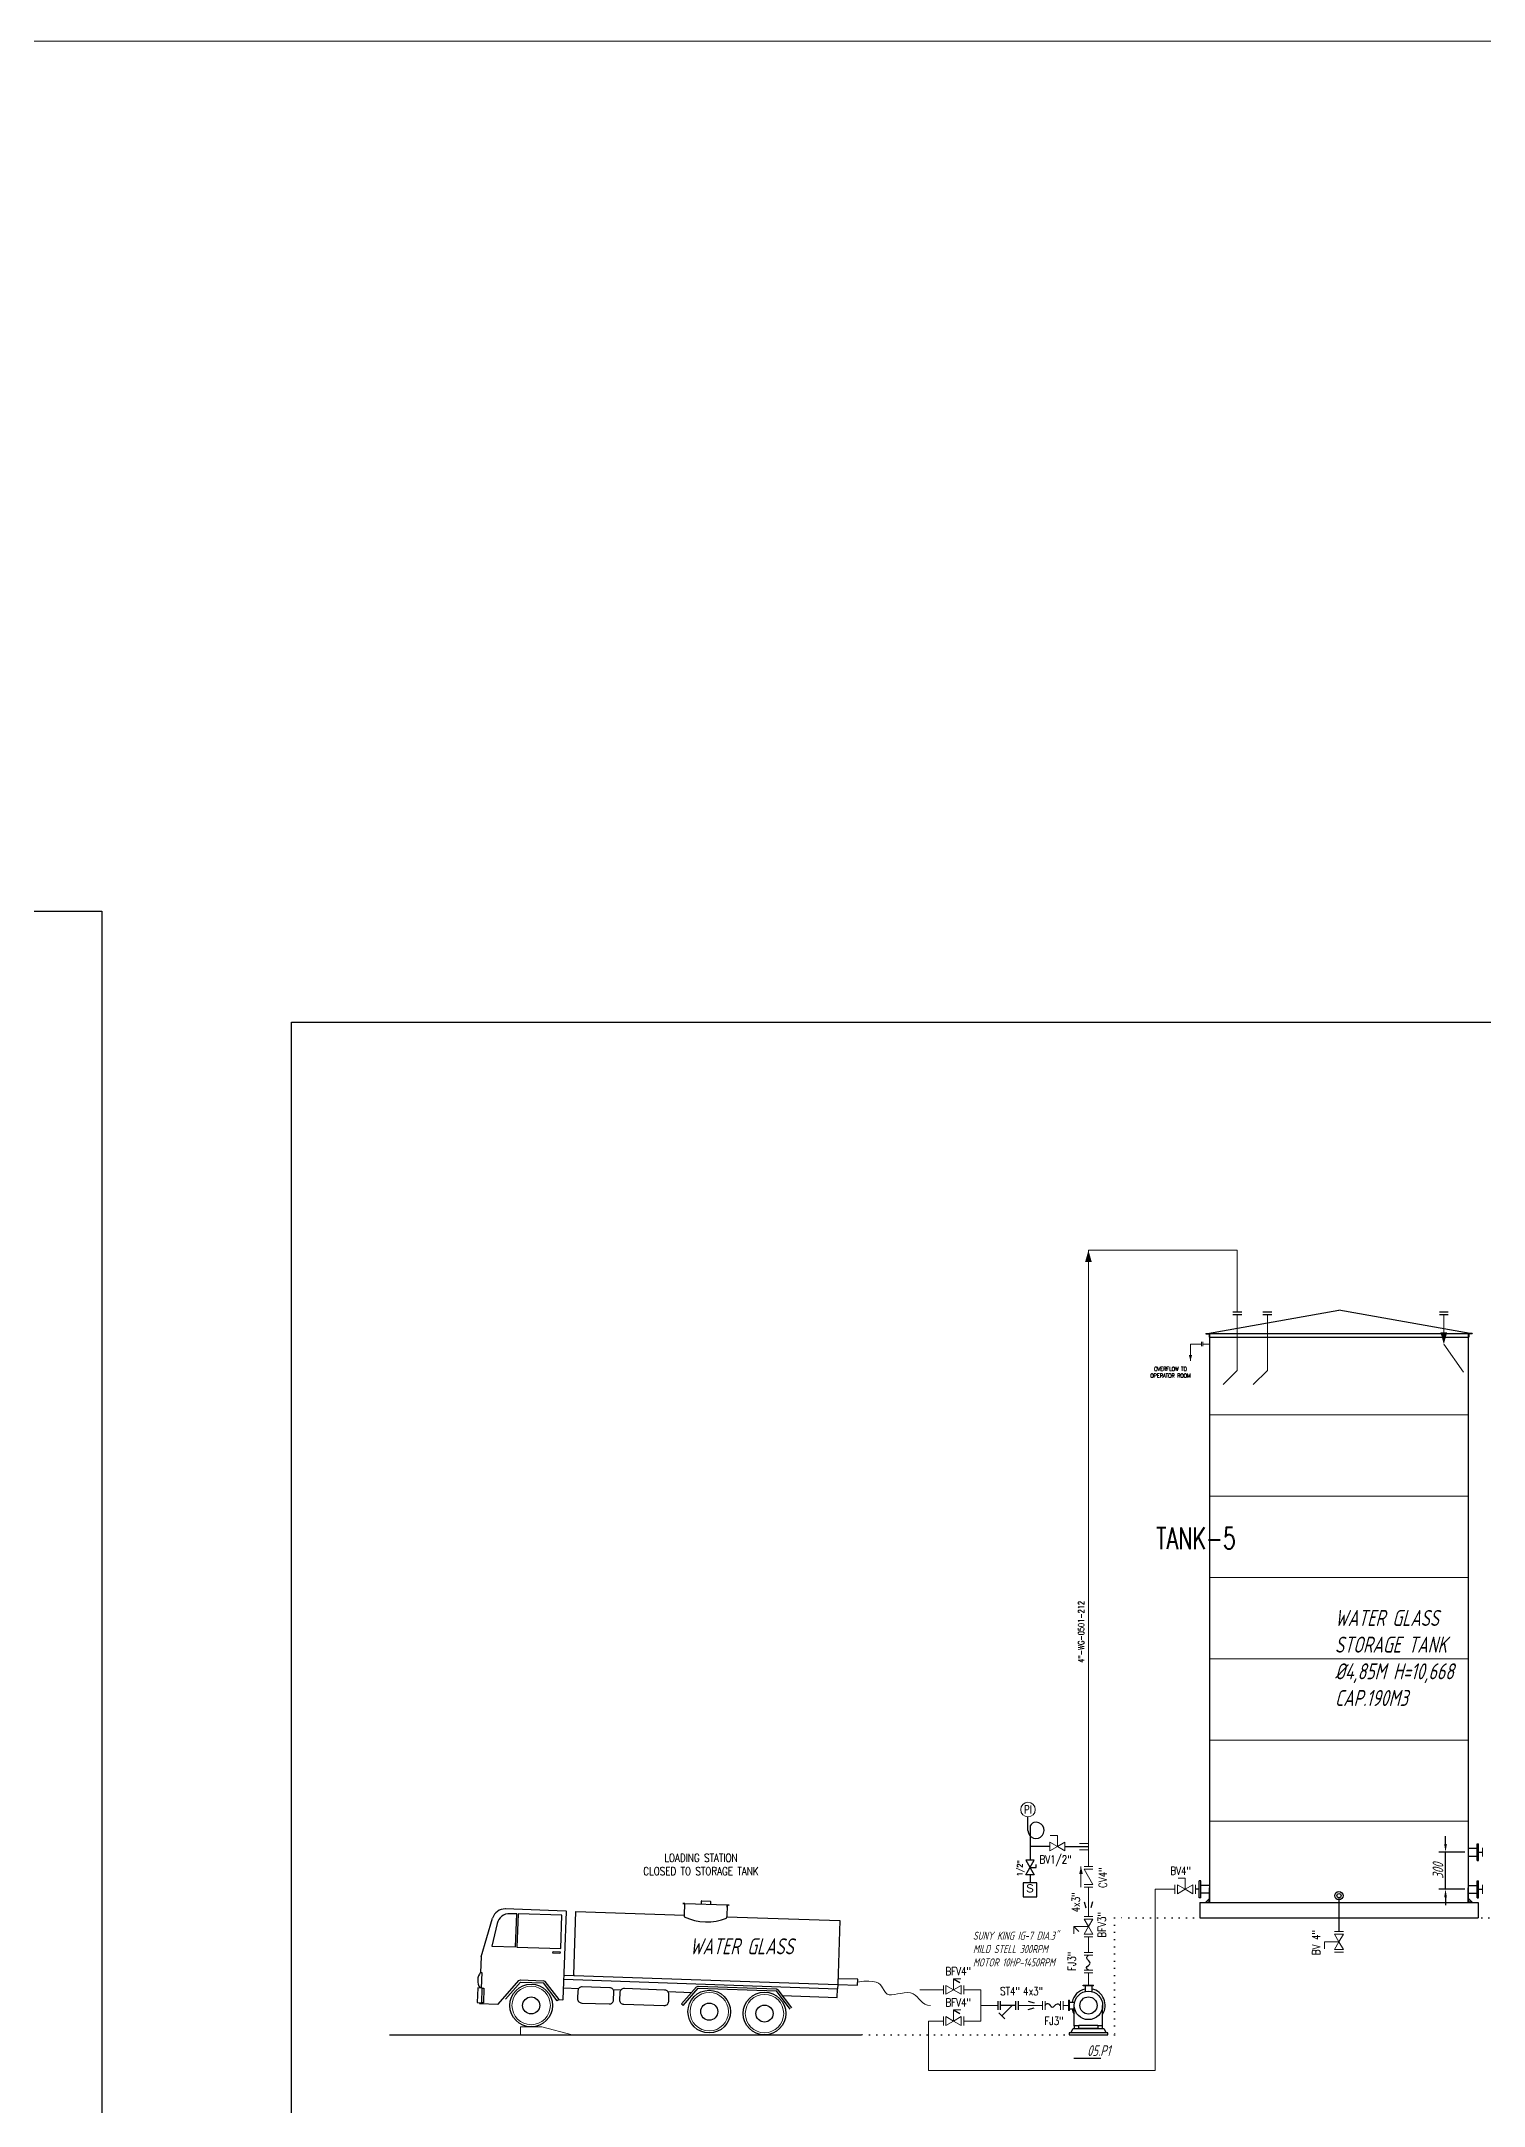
# Model space of a CAD drawing. Extents: x -29512 to 147477, y -5232 to 39709.
# Drawn here: x 140066.3 to 140336.7, y 10678.5 to 11065.4 of the extents above; entities that cross this region are included whole.
import ezdxf
from ezdxf.enums import TextEntityAlignment as Align

# ---------------------------------------------------------------- set-up
doc = ezdxf.new("R2010")
doc.units = 0
doc.linetypes.add('DOTTED', pattern=[0.25, 0, -0.25])
doc.layers.get('0').update_dxf_attribs({"linetype": 'CONTINUOUS'})
doc.layers.get('DEFPOINTS').update_dxf_attribs({"linetype": 'CONTINUOUS'})
for name, color, linetype, lineweight in [('DIMENSI', 20, 'CONTINUOUS', 9), ('FITTING', 7, 'CONTINUOUS', 13), ('TAG', 140, 'CONTINUOUS', 13)]:
    doc.layers.add(name, color=color, linetype=linetype, lineweight=lineweight)
for name, color, linetype in [('DIMENSION', 3, 'CONTINUOUS'), ('HATCH', 4, 'CONTINUOUS'), ('NUVOLA', 6, 'CONTINUOUS'), ('P-707D', 7, 'CONTINUOUS'), ('RED', 1, 'CONTINUOUS'), ('S', 7, 'CONTINUOUS')]:
    doc.layers.add(name, color=color, linetype=linetype)
doc.styles.add('A3', font='arial.ttf', dxfattribs={"height": 0.3})
doc.styles.add('Romans100', font='romans.shx', dxfattribs={"width": 0.8, "height": 200})
doc.styles.add('S', font='ITALIC', dxfattribs={"height": 6})
doc.styles.add('S25', font='SIMPLEX', dxfattribs={"width": 0.8, "height": 0.25})
doc.styles.add('S3S', font='SIMPLEX', dxfattribs={"width": 0.7, "height": 0.3})
doc.styles.add('STYLE4', font='isocp.shx', dxfattribs={"width": 0.8, "oblique": 15, "height": 2})
doc.dimstyles.new('100', dxfattribs={"dimscale": 0, "dimtxt": 2, "dimasz": 1.5, "dimexe": 1.25, "dimexo": 0.625, "dimtad": 0, "dimdec": 1, "dimlfac": 100, "dimdsep": 46, "dimtxsty": 'STYLE4', "dimcen": -1.5, "dimclrd": 4, "dimclre": 4, "dimadec": 0, "dimazin": 0, "dimtfac": 1, "dimtdec": 1, "dimtmove": 2, "dimatfit": 3, "dimfxl": 1, "dimtolj": 1, "dimtzin": 0, "dimarcsym": 0})

# ---------------------------------------------------------------- blocks, each defined once
blk = doc.blocks.new('PRESA', base_point=(1.75, 0.1))
for p, q in [((1.5, 0.1), (1.5, 0.6)), ((1.5, 0.6), (2, 0.6)), ((2, 0.1), (1.5, 0.1)), ((2, 0.6), (2, 0.1))]:
    blk.add_line(p, q)
at = {"style": 'S', "width": 1.2}
blk.add_attdef('1', text='', height=0.3, dxfattribs=at).set_placement((1.75, 0.2), align=Align.CENTER)
blk = doc.blocks.new('EwI189')
at = {"layer": 'HATCH', "color": 252}
for p, q in [((-27.91, 12.18), (-33.59, 12.37)), ((-28.16, 3.9), (-27.87, 12.13)), ((-27.18, 6.19), (-26.97, 12.14)), ((-26.97, 12.14), (-16.81, 11.79)), ((-16.81, 11.64), (-16.81, 11.79)), ((-15.22, 12.83), (-15.21, 13.09)), ((-15.17, 13.13), (-14.39, 13.1)), ((-14.35, 13.06), (-14.36, 12.8)), ((-12.85, 11.5), (-12.84, 11.65)), ((-12.84, 11.65), (-2.23, 11.28)), ((-35.85, 7.9), (-34.78, 11.52)), ((-2.23, 11.28), (-2.44, 5.29)), ((-35.85, 7.9), (-35.91, 6.43)), ((-35.91, 6.43), (-35.79, 6.43)), ((-35.79, 6.43), (-35.84, 4.96)), ((-28.08, 6.18), (-2.44, 5.29)), ((-35.75, 4.96), (-35.6, 4.95)), ((-35.6, 4.95), (-35.64, 3.58)), ((-34.26, 3.45), (-32.32, 5.66)), ((-33.58, 3.93), (-32.17, 5.52)), ((-32.32, 5.66), (-32.16, 5.72)), ((-32.17, 5.52), (-30.01, 5.45)), ((-32.16, 5.72), (-30.01, 5.65)), ((-29.85, 5.57), (-30.01, 5.65)), ((-28.72, 3.76), (-30.01, 5.45)), ((-28.56, 3.88), (-29.85, 5.57)), ((-28.56, 3.88), (-28.72, 3.76)), ((-28.56, 3.88), (-28.2, 3.87)), ((-28.12, 4.98), (-26.7, 4.93)), ((-28.1, 5.78), (-2.45, 4.89)), ((-23.49, 4.82), (-22.74, 4.8)), ((-18.36, 4.64), (-16.12, 4.56)), ((-17.08, 3.48), (-15.67, 5.08)), ((-16.93, 3.34), (-15.52, 4.94)), ((-15.67, 5.08), (-15.51, 5.14)), ((-15.52, 4.94), (-8.18, 4.69)), ((-15.51, 5.14), (-8.18, 4.89)), ((-8.18, 4.89), (-8.02, 4.81)), ((-6.89, 2.99), (-8.18, 4.69)), ((-6.73, 3.12), (-8.02, 4.81)), ((-7.61, 4.27), (-2.48, 4.09)), ((-2.48, 4.09), (-2.45, 4.89)), ((-2.44, 5.29), (-2.45, 4.89)), ((-36, 3.6), (-36.01, 3.5)), ((-36.01, 3.5), (-34.29, 3.44)), ((-35.64, 3.58), (-35.79, 3.59)), ((-17.09, 3.47), (-16.93, 3.35))]:
    blk.add_line(p, q, dxfattribs=at)
for points in [[(-32.52, 11.91), (-33.15, 11.93, 0.356686), (-34.36, 11.01), (-34.87, 8.88), (-32.63, 8.81)], [(-23.8, 4.99), (-26.38, 5.08, 0.414214), (-26.79, 4.7), (-26.82, 3.97, 0.414214), (-26.43, 3.56), (-23.85, 3.47, 0.414214), (-23.44, 3.85), (-23.41, 4.58, 0.414214)], [(-22.42, 4.94), (-18.67, 4.81, -0.414214), (-18.29, 4.4), (-18.31, 3.67, -0.414214), (-18.72, 3.29), (-22.47, 3.42, -0.414214), (-22.86, 3.83), (-22.83, 4.56, -0.414214)]]:
    blk.add_lwpolyline(points, format="xyb", close=True, dxfattribs=at)
for points in [[(-28.29, 11.78), (-32.4, 11.93), (-32.51, 8.8), (-28.4, 8.66)], [(-16.79, 12.87), (-16.8, 12.69), (-16.78, 12.69), (-16.77, 12.88), (-16.97, 12.89), (-16.97, 12.87)], [(-12.78, 12.73), (-12.79, 12.55), (-12.81, 12.55), (-12.8, 12.75), (-12.6, 12.74), (-12.6, 12.72)], [(-29.12, 8.39), (-28.46, 8.37), (-28.47, 8.2), (-29.13, 8.22)], [(-2.44, 5.29), (-0.59, 5.22), (-0.57, 5.78), (-2.42, 5.84)], [(-36.22, 3.6), (-35.79, 3.59), (-35.75, 4.96), (-36.17, 4.97)]]:
    blk.add_lwpolyline(points, close=True, dxfattribs=at)
blk.add_lwpolyline([(-16.81, 11.79), (-16.77, 12.88), (-12.8, 12.75), (-12.84, 11.65)], dxfattribs=at)
for centre, radius in [((-31.17, 3.33), 2), ((-31.17, 3.33), 0.799), ((-14.48, 2.75), 2), ((-9.3, 2.57), 2), ((-14.48, 2.75), 0.799), ((-9.3, 2.57), 0.799)]:
    blk.add_circle(centre, radius, dxfattribs=at)
at = {"layer": 'HATCH', "color": 252, "lineweight": 9}
for centre in [(-31.17, 3.33), (-14.48, 2.75), (-9.3, 2.57)]:
    blk.add_circle(centre, 1.8, dxfattribs=at)
at = {"layer": 'HATCH', "color": 252}
for centre, radius, start, end in [((-33.63, 11.17), 1.2, 88, 163.441), ((-27.91, 12.14), 0.04, 358, 88), ((-14.67, 16.2), 5.04, 244.8098, 291.1902), ((-15.17, 13.09), 0.04, 88, 178), ((-14.39, 13.06), 0.04, 358, 88), ((-34.95, 5.67), 1.23, 141.2209, 214.7791), ((-27.14, 6.19), 0.04, 178, 268), ((-28.2, 3.91), 0.04, 268, 358), ((-34.29, 3.48), 0.04, 268, 318.5595)]:
    blk.add_arc(centre, radius, start, end, dxfattribs=at)
blk = doc.blocks.new('*D73')
at = {"layer": 'DEFPOINTS', "color": 0, "linetype": 'ByBlock', "ltscale": 0.5}
for p in [(140329.51, 10726.03), (140333.78, 10726.03), (140333.78, 10719.07)]:
    blk.add_point(p, dxfattribs=at)
at = {"layer": 'FITTING', "color": 4, "linetype": 'ByBlock', "lineweight": -2, "ltscale": 0.5}
for p, q in [((140329.51, 10727.53), (140329.51, 10729.03)), ((140333.16, 10726.03), (140328.26, 10726.03)), ((140329.51, 10719.07), (140329.51, 10726.03)), ((140333.16, 10719.07), (140328.26, 10719.07)), ((140329.51, 10717.57), (140329.51, 10716.07))]:
    blk.add_line(p, q, dxfattribs=at)
at = {"layer": 'FITTING', "color": 4, "linetype": 'ByBlock', "ltscale": 0.5}
for points in [[(140329.26, 10727.53), (140329.76, 10727.53), (140329.51, 10726.03)], [(140329.26, 10717.57), (140329.76, 10717.57), (140329.51, 10719.07)]]:
    blk.add_solid(points, dxfattribs=at)
at = {"layer": 'FITTING', "color": 0, "linetype": 'ByBlock', "ltscale": 0.5, "insert": (140328.09, 10722.55), "char_height": 2, "attachment_point": 5, "rotation": 90, "style": 'STYLE4'}
blk.add_mtext('\\A1;300', dxfattribs=at)

msp = doc.modelspace()

# ---------------------------------------------------------------- linework, layer by layer
at = {"color": 4, "lineweight": 20}
for p, q in [((140290.4858, 10838.8199), (140262.5809, 10838.8199)), ((140262.5809, 10723.3186), (140262.5809, 10838.8199)), ((140290.4858, 10838.8199), (140290.4858, 10827.3148)), ((140290.4858, 10826.8202), (140290.4858, 10816.3268)), ((140296.1193, 10826.8202), (140296.1193, 10816.3268)), ((140283.7462, 10821.2434), (140281.7028, 10821.2434)), ((140281.7028, 10821.2434), (140281.7028, 10818.1127)), ((140285.2825, 10821.2434), (140283.9935, 10821.2434)), ((140290.4858, 10816.3268), (140287.8323, 10813.6734)), ((140296.1193, 10816.3268), (140293.4658, 10813.6734)), ((140262.5809, 10713.9953), (140262.5809, 10719.4739)), ((140278.7993, 10719.069), (140275.0842, 10719.069)), ((140275.0842, 10719.069), (140275.0842, 10685.0799)), ((140262.5809, 10707.2453), (140262.5809, 10710.1506)), ((140262.5809, 10701.0936), (140262.5809, 10703.4006)), ((140235.3885, 10700.2238), (140230.983, 10700.2238)), ((140239.2332, 10700.2238), (140242.4335, 10700.2238)), ((140242.4335, 10700.2238), (140242.4335, 10694.3812)), ((140235.3885, 10694.3812), (140232.5868, 10694.3812)), ((140232.5868, 10694.3812), (140232.5868, 10685.0799)), ((140239.2332, 10694.3812), (140242.4335, 10694.3812)), ((140242.4335, 10697.3025), (140245.6338, 10697.3025)), ((140249.4785, 10697.3025), (140253.9769, 10697.3025)), ((140257.8216, 10697.3025), (140258.8666, 10697.3025)), ((140232.5868, 10685.0799), (140275.0842, 10685.0799))]:
    msp.add_line(p, q, dxfattribs=at)
at = {"color": 7}
for p, q in [((140289.6615, 10827.3148), (140291.3101, 10827.3148)), ((140289.6615, 10826.8202), (140291.3101, 10826.8202)), ((140295.295, 10827.3148), (140296.9436, 10827.3148)), ((140295.295, 10826.8202), (140296.9436, 10826.8202)), ((140328.3638, 10827.3148), (140330.0124, 10827.3148)), ((140328.3638, 10826.8202), (140330.0124, 10826.8202)), ((140245.6338, 10696.4782), (140245.6338, 10698.1268)), ((140246.1285, 10696.4782), (140246.1285, 10698.1268)), ((140248.9839, 10696.4782), (140248.9839, 10698.1268)), ((140249.4785, 10696.4782), (140249.4785, 10698.1268)), ((140246.9067, 10694.8008), (140245.7965, 10695.911)), ((140248.9839, 10697.3025), (140246.1285, 10697.3025)), ((140248.3143, 10697.3025), (140246.3516, 10695.3559))]:
    msp.add_line(p, q, dxfattribs=at)
at = {"color": 7, "lineweight": 20}
for p, q in [((140255.4257, 10729.1541), (140256.7566, 10729.1541)), ((140256.7566, 10727.0843), (140256.7566, 10729.1541)), ((140279.3908, 10721.1388), (140280.7217, 10721.1388)), ((140280.7217, 10719.069), (140280.7217, 10721.1388)), ((140262.5809, 10712.0729), (140259.8501, 10712.0729)), ((140259.8501, 10710.742), (140259.8501, 10712.0729)), ((140309.5325, 10709.2298), (140306.8017, 10709.2298)), ((140306.8017, 10707.8989), (140306.8017, 10709.2298)), ((140238.6417, 10702.2936), (140237.3108, 10702.2936)), ((140237.3108, 10700.2238), (140237.3108, 10702.2936)), ((140238.6417, 10696.451), (140237.3108, 10696.451)), ((140237.3108, 10694.3812), (140237.3108, 10696.451))]:
    msp.add_line(p, q, dxfattribs=at)
for p, q in [((140252.4181, 10724.5247), (140250.8445, 10724.5247)), ((140250.8445, 10724.5247), (140252.4181, 10721.7708)), ((140250.8445, 10721.7708), (140252.4181, 10724.5247)), ((140252.4181, 10721.7708), (140250.8445, 10721.7708)), ((140251.6313, 10723.1477), (140252.8115, 10723.1477)), ((140252.8115, 10723.1477), (140252.8115, 10723.7379))]:
    msp.add_line(p, q)
at = {"color": 30, "lineweight": 20}
msp.add_line((140262.5809, 10723.3118), (140262.5809, 10723.3186), dxfattribs=at)
at = {"color": 7, "lineweight": 20}
msp.add_circle((140251.2494, 10734.0087), 1.3668, dxfattribs=at)
for radius in [0.7868, 0.3937]:
    msp.add_circle((140309.5325, 10717.8687), radius)
for points in [[(140262.5809, 10703.8952), (140262.2014, 10704.4252), (140262.9336, 10705.2005), (140262.2927, 10706.1804), (140262.5809, 10706.7506)], [(140254.4715, 10697.3025), (140255.0015, 10697.682), (140255.7768, 10696.9498), (140256.7567, 10697.5906), (140257.3269, 10697.3025)]]:
    msp.add_spline(points, degree=3)
at = {"color": 4, "lineweight": 20}
for points in [[(140262.5809, 10838.8199), (140263.2104, 10836.6168), (140261.9515, 10836.6168)], [(140281.7028, 10818.1127), (140282.0175, 10819.2142), (140281.3881, 10819.2142)]]:
    msp.add_solid(points, dxfattribs=at)
at = {"layer": 'DIMENSI', "color": 0, "linetype": 'ByBlock', "lineweight": 9}
for points in [[(140258.8666, 10696.3368), (140258.8666, 10698.2682)], [(140259.0132, 10696.3368), (140259.0132, 10698.2682)], [(140261.6152, 10701.0936), (140263.5466, 10701.0936)], [(140261.6152, 10700.9471), (140263.5466, 10700.9471)]]:
    msp.add_lwpolyline(points, close=True, dxfattribs=at)
at = {"layer": 'DIMENSION', "color": 3, "lineweight": 25}
for p, q in [((140284.9254, 10823.2485), (140309.5325, 10827.5874)), ((140334.1397, 10823.2485), (140309.5325, 10827.5874)), ((140285.2825, 10823.2485), (140285.2825, 10716.5685)), ((140285.2825, 10823.2485), (140333.7825, 10823.2485)), ((140333.7825, 10823.2485), (140333.7825, 10716.5685))]:
    msp.add_line(p, q, dxfattribs=at)
at = {"layer": 'DIMENSION', "color": 0, "linetype": 'ByBlock', "lineweight": 15, "ltscale": 0.5}
for p, q in [((140329.1881, 10822.3478), (140329.1881, 10826.8202)), ((140329.1881, 10821.2463), (140332.8895, 10816.0158))]:
    msp.add_line(p, q, dxfattribs=at)
at = {"layer": 'DIMENSION', "color": 0, "lineweight": 25}
for p, q in [((140284.5682, 10823.2485), (140285.2825, 10823.2485)), ((140284.5682, 10823.2485), (140284.5682, 10823.1771)), ((140284.5682, 10823.1771), (140285.2111, 10823.1771)), ((140285.2111, 10823.1771), (140285.2111, 10822.5342)), ((140285.2111, 10822.5342), (140285.2825, 10822.5342)), ((140285.2825, 10823.2485), (140285.2825, 10822.5342)), ((140285.2825, 10822.5342), (140333.7825, 10822.5342)), ((140333.7825, 10823.2485), (140333.7825, 10822.5342)), ((140334.4968, 10823.2485), (140333.7825, 10823.2485)), ((140333.854, 10822.5342), (140333.7825, 10822.5342)), ((140334.4968, 10823.1771), (140333.854, 10823.1771)), ((140333.854, 10823.1771), (140333.854, 10822.5342)), ((140334.4968, 10823.2485), (140334.4968, 10823.1771)), ((140284.5682, 10716.6399), (140285.2111, 10717.2828)), ((140285.2111, 10716.6399), (140285.2111, 10717.2828)), ((140285.2111, 10717.2828), (140285.2825, 10717.2828)), ((140285.2111, 10717.2828), (140285.2825, 10717.2828)), ((140285.2111, 10717.2828), (140285.2825, 10717.2828)), ((140285.2825, 10716.5685), (140285.2825, 10717.2828)), ((140333.7825, 10716.5685), (140333.7825, 10717.2828)), ((140333.854, 10717.2828), (140333.7825, 10717.2828)), ((140333.854, 10717.2828), (140333.7825, 10717.2828)), ((140333.854, 10716.6399), (140333.854, 10717.2828)), ((140333.854, 10717.2828), (140334.4968, 10716.6399)), ((140284.5682, 10716.6399), (140285.2111, 10716.6399)), ((140284.5682, 10716.5685), (140284.5682, 10716.6399)), ((140284.5682, 10716.5685), (140285.2825, 10716.5685)), ((140334.4968, 10716.5685), (140333.7825, 10716.5685)), ((140334.4968, 10716.6399), (140333.854, 10716.6399)), ((140334.4968, 10716.5685), (140334.4968, 10716.6399))]:
    msp.add_line(p, q, dxfattribs=at)
at = {"layer": 'DIMENSION', "color": 8, "lineweight": 0}
for p, q in [((140285.2825, 10808.0085), (140333.7825, 10808.0085)), ((140285.2825, 10792.7685), (140333.7825, 10792.7685)), ((140285.2825, 10792.7685), (140333.7825, 10792.7685)), ((140285.2825, 10777.5285), (140333.7825, 10777.5285)), ((140285.2825, 10762.2885), (140333.7825, 10762.2885)), ((140285.2825, 10747.0485), (140333.7825, 10747.0485)), ((140285.2825, 10731.8085), (140333.7825, 10731.8085))]:
    msp.add_line(p, q, dxfattribs=at)
at = {"layer": 'DIMENSION', "color": 0, "linetype": 'ByBlock', "ltscale": 0.5}
for p, q in [((140251.6313, 10727.0843), (140251.6313, 10724.5247)), ((140251.6313, 10721.7708), (140251.6313, 10720.2493)), ((140263.5466, 10700.9471), (140263.5466, 10701.0936))]:
    msp.add_line(p, q, dxfattribs=at)
at = {"layer": 'DIMENSION', "color": 7, "linetype": 'ByBlock', "lineweight": 25, "ltscale": 5}
for p, q in [((140333.7825, 10726.769), (140335.4477, 10726.769)), ((140333.7825, 10725.287), (140335.4477, 10725.287)), ((140285.2825, 10719.81), (140283.6173, 10719.81)), ((140285.2825, 10718.328), (140283.6173, 10718.328)), ((140333.7825, 10719.81), (140335.4477, 10719.81)), ((140333.7825, 10718.328), (140335.4477, 10718.328))]:
    msp.add_line(p, q, dxfattribs=at)
at = {"layer": 'DIMENSION', "color": 7, "lineweight": 25}
for p, q in [((140335.4477, 10727.6016), (140335.7142, 10727.6016)), ((140335.4477, 10724.4544), (140335.4477, 10727.6016)), ((140335.7142, 10724.4544), (140335.7142, 10727.6016)), ((140335.4477, 10724.4544), (140335.7142, 10724.4544)), ((140283.6173, 10720.6426), (140283.3509, 10720.6426)), ((140283.3509, 10717.4954), (140283.3509, 10720.6426)), ((140283.6173, 10717.4954), (140283.3509, 10717.4954)), ((140283.6173, 10717.4954), (140283.6173, 10720.6426)), ((140285.2825, 10717.1952), (140285.2825, 10719.3291)), ((140333.7825, 10717.1952), (140333.7825, 10719.3291)), ((140335.4477, 10720.6426), (140335.7142, 10720.6426)), ((140335.4477, 10717.4954), (140335.4477, 10720.6426)), ((140335.4477, 10717.4954), (140335.7142, 10717.4954)), ((140335.7142, 10717.4954), (140335.7142, 10720.6426))]:
    msp.add_line(p, q, dxfattribs=at)
at = {"layer": 'DIMENSION', "color": 32, "lineweight": 25}
msp.add_line((140333.7825, 10716.9649), (140333.7825, 10718.3149), dxfattribs=at)
at = {"layer": 'DIMENSION', "color": 7}
for p, q in [((140283.4611, 10716.5685), (140335.604, 10716.5685)), ((140283.4611, 10716.5685), (140283.4611, 10713.7114)), ((140283.4611, 10713.7114), (140335.604, 10713.7114)), ((140335.604, 10716.5685), (140335.604, 10713.7114))]:
    msp.add_line(p, q, dxfattribs=at)
at = {"layer": 'DIMENSION', "color": 1}
msp.add_line((140259.8179, 10687.4408), (140264.877, 10687.4408), dxfattribs=at)
at = {"layer": 'DIMENSION', "color": 6, "linetype": 'ByBlock', "ltscale": 0.5}
for points in [[(140077.6337, 10579.8788), (139635.9452, 10579.8788), (139635.9452, 10902.4098), (140077.6337, 10902.4098)], [(140514.9515, 10616.5954), (140113.1843, 10616.5954), (140113.1843, 10881.5678), (140514.9515, 10881.5678)]]:
    msp.add_lwpolyline(points, close=True, dxfattribs=at)
at = {"layer": 'DIMENSION', "color": 0, "linetype": 'ByBlock', "ltscale": 0.5}
for points in [[(140258.8666, 10698.2682), (140259.0132, 10698.2682)], [(140259.0132, 10697.9378), (140259.9926, 10697.9378)], [(140261.6152, 10700.9471), (140261.6152, 10701.0936)], [(140261.9455, 10700.9471), (140261.9455, 10699.8908)], [(140263.2163, 10700.9471), (140263.2163, 10699.8908)], [(140259.0132, 10696.3368), (140258.8666, 10696.3368)], [(140259.0132, 10696.6671), (140259.9926, 10696.6671)], [(140259.9158, 10693.5077), (140259.9158, 10697.3025)], [(140265.2461, 10693.5077), (140265.2461, 10697.3025)], [(140259.2869, 10692.1977), (140259.7099, 10692.9978), (140265.4519, 10692.9978), (140265.8749, 10692.1977)], [(140260.8059, 10693.5077), (140259.9158, 10693.5077), (140259.9158, 10692.9978), (140265.2461, 10692.9978), (140265.2461, 10693.5077), (140264.3559, 10693.5077)]]:
    msp.add_lwpolyline(points, dxfattribs=at)
for points in [[(140261.9455, 10700.3805, 0.29941233), (140259.5029, 10697.9378)], [(140265.2461, 10695.6366, 0.52247313), (140263.2163, 10700.3805)], [(140259.5029, 10696.6671, 0.08899884), (140259.9158, 10695.6366)]]:
    msp.add_lwpolyline(points, format="xyb", dxfattribs=at)
for points in [[(140258.9452, 10691.7775), (140266.2166, 10691.7775), (140266.2166, 10692.1977), (140258.9452, 10692.1977)], [(140260.8059, 10693.6308), (140264.3559, 10693.6308), (140264.3559, 10692.9978), (140260.8059, 10692.9978)]]:
    msp.add_lwpolyline(points, close=True, dxfattribs=at)
for radius in [2.6652, 1.613]:
    msp.add_circle((140262.5809, 10697.3025), radius, dxfattribs=at)
at = {"layer": 'FITTING', "lineweight": 20}
for p, q in [((140283.7462, 10821.6556), (140283.7462, 10820.8313)), ((140283.9935, 10821.6556), (140283.9935, 10820.8313)), ((140262.5809, 10727.6765), (140260.9323, 10727.6765)), ((140262.5809, 10726.4921), (140260.9323, 10726.4921)), ((140336.421, 10725.2037), (140336.421, 10726.8523)), ((140261.1814, 10723.3114), (140261.1814, 10719.4671)), ((140263.4052, 10723.3118), (140261.7566, 10723.3118)), ((140263.4052, 10719.4671), (140261.7566, 10719.4671)), ((140263.4052, 10719.4671), (140261.7566, 10719.4671)), ((140278.7993, 10718.2447), (140278.7993, 10719.8933)), ((140282.644, 10718.2447), (140282.644, 10719.8933)), ((140336.421, 10718.2447), (140336.421, 10719.8933)), ((140261.7566, 10713.9953), (140263.4052, 10713.9953)), ((140261.7566, 10710.1506), (140263.4052, 10710.1506)), ((140308.7082, 10711.1522), (140310.3568, 10711.1522)), ((140308.7082, 10707.3075), (140310.3568, 10707.3075)), ((140235.3885, 10699.3995), (140235.3885, 10701.0481)), ((140239.2332, 10699.3995), (140239.2332, 10701.0481)), ((140235.3885, 10693.5569), (140235.3885, 10695.2055)), ((140239.2332, 10693.5569), (140239.2332, 10695.2055))]:
    msp.add_line(p, q, dxfattribs=at)
at = {"layer": 'FITTING', "linetype": 'ByBlock', "ltscale": 0.5}
for p, q in [((140259.8501, 10712.0729), (140260.7912, 10711.1318)), ((140160.1438, 10693.2989), (140156.1303, 10693.2989)), ((140156.1303, 10693.2989), (140156.1303, 10691.7775)), ((140160.1438, 10693.2989), (140165.8218, 10691.7775))]:
    msp.add_line(p, q, dxfattribs=at)
at = {"layer": 'FITTING'}
for p, q in [((140261.7566, 10707.2453), (140263.4052, 10707.2453)), ((140261.7566, 10706.7506), (140263.4052, 10706.7506)), ((140261.7566, 10703.8952), (140263.4052, 10703.8952)), ((140261.7566, 10703.4006), (140263.4052, 10703.4006)), ((140253.9769, 10698.1268), (140253.9769, 10696.4782)), ((140254.4715, 10698.1268), (140254.4715, 10696.4782)), ((140257.3269, 10698.1268), (140257.3269, 10696.4782)), ((140257.8216, 10698.1268), (140257.8216, 10696.4782))]:
    msp.add_line(p, q, dxfattribs=at)
at = {"layer": 'FITTING', "linetype": 'ByBlock', "ltscale": 0.5}
msp.add_lwpolyline([(138197.527, 11065.4116), (142765.3225, 11065.4116), (142765.3225, 9833.6398), (138197.527, 9833.6398)], close=True, dxfattribs=at)
at = {"layer": 'FITTING', "lineweight": 20}
for points in [[(140256.7566, 10727.0843), (140255.3289, 10726.26), (140255.3289, 10727.9086)], [(140256.7566, 10727.0843), (140258.1844, 10726.26), (140258.1844, 10727.9086)], [(140280.7217, 10719.069), (140279.2939, 10718.2447), (140279.2939, 10719.8933)], [(140280.7217, 10719.069), (140282.1494, 10718.2447), (140282.1494, 10719.8933)], [(140262.5809, 10712.0729), (140261.7566, 10713.5007), (140263.4052, 10713.5007)], [(140262.5809, 10712.0729), (140261.7566, 10710.6452), (140263.4052, 10710.6452)], [(140309.5325, 10709.2298), (140308.7082, 10710.6576), (140310.3568, 10710.6576)], [(140309.5325, 10709.2298), (140308.7082, 10707.8021), (140310.3568, 10707.8021)], [(140237.3108, 10700.2238), (140235.8831, 10699.3995), (140235.8831, 10701.0481)], [(140237.3108, 10700.2238), (140238.7386, 10699.3995), (140238.7386, 10701.0481)], [(140237.3108, 10694.3812), (140235.8831, 10693.5569), (140235.8831, 10695.2055)], [(140237.3108, 10694.3812), (140238.7386, 10693.5569), (140238.7386, 10695.2055)]]:
    msp.add_lwpolyline(points, close=True, dxfattribs=at)
msp.add_lwpolyline([(140261.7566, 10722.8171), (140263.4052, 10722.8171), (140261.7566, 10722.8171), (140263.4052, 10719.9617), (140261.7566, 10719.9617)], dxfattribs=at)
at = {"layer": 'FITTING', "linetype": 'ByBlock', "ltscale": 0.5}
msp.add_open_spline([(140219.303, 10701.6348), (140222.7976, 10702.321), (140224.2175, 10700.4891), (140224.915, 10698.5001), (140230.2245, 10700.9553), (140231.3118, 10697.3025), (140232.9755, 10697.3025)], degree=3, knots=[13.09520073, 13.09520073, 13.09520073, 13.09520073, 15.10849022, 17.01963812, 20.06058718, 22.55609632, 22.55609632, 22.55609632, 22.55609632], dxfattribs=at)
at = {"layer": 'FITTING', "lineweight": 20}
msp.add_solid([(140261.5186, 10721.9653), (140261.1814, 10723.3114), (140260.8451, 10721.9651)], dxfattribs=at)
at = {"layer": 'HATCH', "color": 7}
for p, q in [((140251.2494, 10730.1088), (140251.2494, 10732.6419)), ((140251.6313, 10730.6051), (140251.6313, 10727.0843)), ((140255.3289, 10727.0843), (140251.6313, 10727.0843)), ((140258.1844, 10727.0843), (140262.5809, 10727.0843)), ((140237.3108, 10702.2936), (140238.4634, 10701.6281)), ((140237.3108, 10696.451), (140238.4634, 10695.7855)), ((140131.5499, 10691.7775), (140220.0172, 10691.7775))]:
    msp.add_line(p, q, dxfattribs=at)
at = {"layer": 'HATCH', "color": 7, "linetype": 'DOTTED', "ltscale": 5}
for p, q in [((140425.4004, 10713.7114), (140267.4683, 10713.7114)), ((140267.4683, 10713.7114), (140267.4683, 10691.7775)), ((140267.4683, 10691.7775), (140220.0172, 10691.7775))]:
    msp.add_line(p, q, dxfattribs=at)
at = {"layer": 'HATCH', "color": 7}
for centre, radius, start, end in [((140252.7629, 10730.1088), 1.5135, 180, 104.84939), ((140252.6313, 10730.6051), 1, 104.84939, 180)]:
    msp.add_arc(centre, radius, start, end, dxfattribs=at)
at = {"layer": 'P-707D', "color": 1, "lineweight": 25}
for p, q in [((140335.7142, 10726.028), (140336.421, 10726.028)), ((140283.3509, 10719.069), (140282.644, 10719.069)), ((140309.5325, 10717.5685), (140309.5325, 10711.1522)), ((140335.7142, 10719.069), (140336.421, 10719.069))]:
    msp.add_line(p, q, dxfattribs=at)
at = {"layer": 'RED', "color": 0}
msp.add_solid([(140329.1881, 10821.2463), (140328.5587, 10823.4494), (140329.8176, 10823.4494)], dxfattribs=at)
at = {"layer": 'S'}
for p, q in [((140261.7941, 10716.6965), (140262.1088, 10715.5949)), ((140263.3677, 10716.6965), (140263.053, 10715.5949)), ((140251.2892, 10698.0893), (140252.3907, 10697.7745)), ((140251.2892, 10696.5157), (140252.3907, 10696.8304))]:
    msp.add_line(p, q, dxfattribs=at)

# ---------------------------------------------------------------- block references
ref = msp.add_blockref('PRESA', (140251.6313, 10717.6678), dxfattribs=dict(xscale=-5.162921724282863, yscale=5.162921724311057, zscale=5.162921724311135))
ref.add_attrib('1', 'S', dxfattribs={"height": 1.5489, "style": 'A3'}).set_placement((140251.619, 10718.4733), align=Align.CENTER)
at = {"layer": 'FITTING', "linetype": 'ByBlock', "ltscale": 0.5, "xscale": 2, "yscale": 2, "zscale": 2}
msp.add_blockref('EwI189', (140220.4677, 10690.6375), dxfattribs=at)

# ---------------------------------------------------------------- texts
at = {"layer": 'DIMENSION', "color": 6, "char_height": 3, "attachment_point": 1, "style": 'STYLE4'}
for s, insert in [('WATER GLASS\\PSTORAGE TANK\\P%%c4,85M H=10,668\\PCAP.190M3}', (140308.7848, 10771.4228)), ('WATER GLASS}', (140187.8547, 10709.8846))]:
    msp.add_mtext(s, dxfattribs=dict(at, insert=insert))
at = {"layer": 'DIMENSION', "color": 2, "insert": (140240.9497, 10711.1204), "char_height": 1.5, "attachment_point": 1, "style": 'STYLE4'}
msp.add_mtext('SUNY KING IG-7 DIA.3"\\PMILD STELL 300RPM\\PMOTOR 10HP-1450RPM', dxfattribs=at)
at = {"layer": 'DIMENSION', "color": 1, "insert": (140262.3459, 10689.8338), "char_height": 2, "attachment_point": 1, "style": 'STYLE4'}
msp.add_mtext('05.P1}', dxfattribs=at)
at = {"layer": 'NUVOLA', "color": 0, "insert": (140275.2571, 10786.8903), "char_height": 4.0488, "width": 67.176023, "attachment_point": 1, "style": 'S3S'}
msp.add_mtext('TANK-5}', dxfattribs=at)
at = {"layer": 'S', "color": 2, "lineweight": 15, "style": 'S25', "width": 0.8}
msp.add_text('4"-WG-0501-212', height=1.129135, rotation=90, dxfattribs=at).set_placement((140261.779, 10773.1057), align=Align.RIGHT)
at = {"layer": 'S', "style": 'S25', "width": 0.8}
msp.add_text('1/2"', height=1, rotation=90, dxfattribs=at).set_placement((140250.2356, 10724.4885), align=Align.RIGHT)
at = {"layer": 'TAG', "color": 6, "lineweight": 20, "style": 'Romans100', "width": 0.8}
msp.add_text('4x3"', height=1.5, rotation=90, dxfattribs=at).set_placement((140260.9984, 10718.4832), align=Align.RIGHT)
msp.add_text('4x3"', height=1.5, dxfattribs=at).set_placement((140254.08, 10699.2206), align=Align.RIGHT)
at = {"layer": 'TAG', "color": 6, "lineweight": 20, "attachment_point": 5, "style": 'Romans100'}
for s, insert, char_height, width in [('{OVERFLOW TO OPERATOR ROOM\\P}', (140277.9652, 10815.9619), 0.75, 10.89544), ('{PI}', (140251.2319, 10734.0099), 1.5, 14.605895), ('{LOADING STATION\\PCLOSED TO STORAGE TANK}', (140189.9464, 10723.7152), 1.5, 49.410996), ('{BV1/2"}', (140256.423, 10724.413), 1.5, 14.605895), ('{BV4"}', (140279.8635, 10722.5485), 1.5, 14.605895), ('{BFV4"}', (140238.169, 10703.7033), 1.5, 14.605895), ('{BFV4"}', (140238.169, 10697.8607), 1.5, 14.605895), ('{ST4"}', (140247.883, 10699.9819), 1.5, 14.605895), ('{FJ3"}', (140256.1273, 10694.3898), 1.5, 7.302947)]:
    msp.add_mtext(s, dxfattribs=dict(at, insert=insert, char_height=char_height, width=width))
at = {"layer": 'TAG', "color": 6, "lineweight": 20, "char_height": 1.5, "attachment_point": 5, "rotation": 90, "style": 'Romans100'}
for s, insert, width in [('{CV4"}', (140265.2773, 10721.2386), 14.605895), ('{BFV3"}', (140265.1012, 10712.3905), 14.605895), ('{BV 4"}', (140305.2398, 10709.0648), 14.605895), ('{FJ3"}', (140259.4541, 10705.551), 7.302947)]:
    msp.add_mtext(s, dxfattribs=dict(at, insert=insert, width=width))

# ---------------------------------------------------------------- dimensions: what is measured, and where the dimension line sits
at = {"layer": 'FITTING', "linetype": 'ByBlock', "ltscale": 0.5}
dim = msp.add_linear_dim(base=(140329.5132, 10726.028), p1=(140333.7825, 10719.069), p2=(140333.7825, 10726.028), angle=90, text='300', dimstyle='100', override={"dimscale": 1}, dxfattribs=at)
dim.commit()
dim.dimension.update_dxf_attribs({"geometry": '*D73', "text_midpoint": (140328.0932, 10722.5485), "dimtype": 160})

doc.saveas('drawing.dxf')
